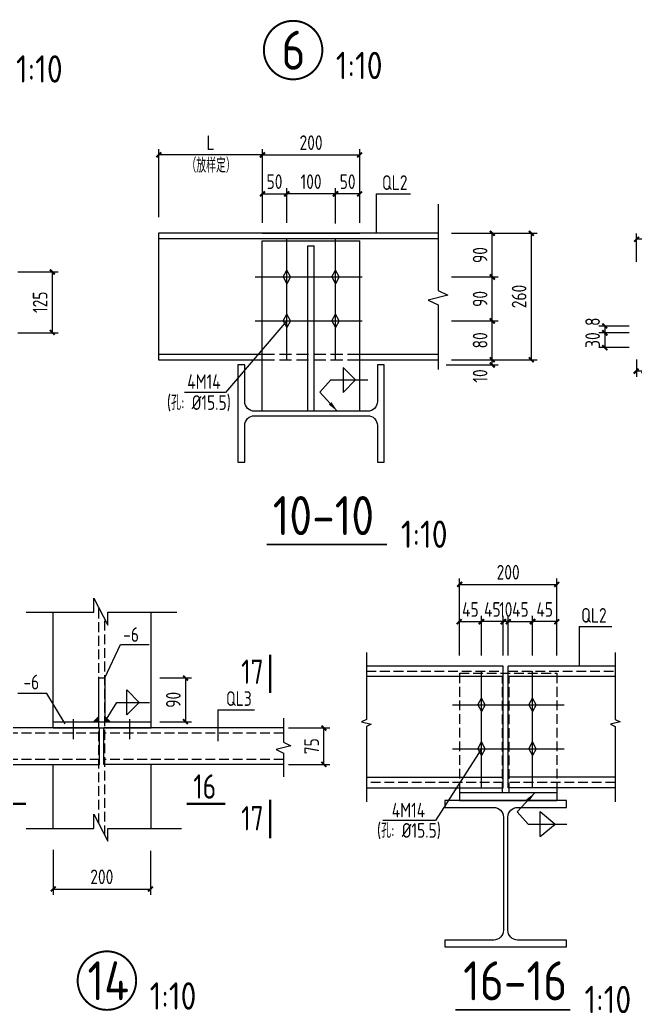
# Model space of a CAD drawing. Header units: millimetres. Extents: x 865490 to 879904, y 39442 to 44891.
# Drawn here: x 875624.6 to 875750.8, y 39645.5 to 39849.3 of the extents above; entities that cross this region are included whole.
import ezdxf

# ---------------------------------------------------------------- set-up
doc = ezdxf.new("R2010")
doc.units = ezdxf.units.MM
doc.header["$LTSCALE"] = 1000
doc.header["$MEASUREMENT"] = 0
for name, pattern in [('CENTER', [2, 1.25, -0.25, 0.25, -0.25]), ('DASH', [0.35, 0.25, -0.1]), ('DOTE', [2.42, 2, -0.2, 0.02, -0.2])]:
    doc.linetypes.add(name, pattern=pattern)
for name, color, linetype, lineweight in [('1', 4, 'Continuous', 70), ('D3', 62, 'Continuous', 9), ('LZ', 64, 'Continuous', 9), ('数字', 3, 'Continuous', 9)]:
    doc.layers.add(name, color=color, linetype=linetype, lineweight=lineweight)
for name, color, linetype in [('D1', 112, 'Continuous'), ('D2', 6, 'Continuous'), ('DIM', 7, 'Continuous'), ('DOTE', 1, 'DOTE'), ('Prof', 2, 'Continuous'), ('PUB_DIM', 3, 'Continuous'), ('THIN', 7, 'Continuous'), ('文字', 7, 'Continuous'), ('桩', 6, 'Continuous')]:
    doc.layers.add(name, color=color, linetype=linetype)
doc.styles.add('GBHZ', font='gbenor.shx', dxfattribs={"width": 0.9, "bigfont": 'gbcbig.shx'})
doc.dimstyles.new('Y10', dxfattribs={"dimscale": 0, "dimtxt": 3, "dimasz": 0.01, "dimexe": 1.2, "dimexo": 1, "dimgap": 1, "dimtad": 1, "dimdec": 0, "dimlfac": 10, "dimzin": 0, "dimdsep": 46, "dimtxsty": 'GBHZ', "dimblk1": 'DX', "dimblk2": 'DX', "dimsah": 1, "dimcen": 0.09, "dimdle": 1, "dimadec": 0, "dimazin": 0, "dimtfac": 1, "dimtdec": 0, "dimtix": 1, "dimtmove": 2, "dimatfit": 3, "dimldrblk": 'DX', "dimfxl": 0, "dimtolj": 1, "dimtzin": 0, "dimarcsym": 0})

# ---------------------------------------------------------------- blocks, each defined once
blk = doc.blocks.new('DX')
at = {"color": 0, "linetype": 'ByBlock', "const_width": 40}
blk.add_lwpolyline([(-54, -51), (46, 49)], dxfattribs=at)
blk = doc.blocks.new('*D986')
at = {"layer": 'Defpoints', "color": 0, "linetype": 'ByBlock', "transparency": 16777216}
for p in [(875623.16, 39797.6), (875623.16, 39785.1), (875631.26, 39785.1)]:
    blk.add_point(p, dxfattribs=at)
at = {"layer": 'DIM', "color": 0, "linetype": 'ByBlock', "lineweight": -2, "transparency": 16777216}
for p, q in [((875624.16, 39797.6), (875632.46, 39797.6)), ((875631.26, 39797.59), (875631.26, 39785.11)), ((875624.16, 39785.1), (875632.46, 39785.1))]:
    blk.add_line(p, q, dxfattribs=at)
at = {"layer": 'DIM', "color": 0, "linetype": 'ByBlock', "lineweight": -2, "transparency": 16777216, "xscale": 0.01, "yscale": 0.01, "zscale": 0.01}
for p, rotation in [((875631.26, 39797.6), 90), ((875631.26, 39785.1), 270)]:
    blk.add_blockref('DX', p, dxfattribs=dict(at, rotation=rotation))
at = {"layer": 'DIM', "color": 0, "linetype": 'ByBlock', "transparency": 16777216, "insert": (875628.76, 39791.35), "char_height": 3, "attachment_point": 5, "rotation": 90, "style": 'GBHZ'}
blk.add_mtext('\\A1;125', dxfattribs=at)
blk = doc.blocks.new('*D987')
at = {"layer": 'Defpoints', "color": 0, "linetype": 'ByBlock', "transparency": 16777216}
for p in [(875653.09, 39821.58), (875653.09, 39807.8), (875674.35, 39808.63)]:
    blk.add_point(p, dxfattribs=at)
at = {"layer": 'DIM', "color": 0, "linetype": 'ByBlock', "lineweight": -2, "transparency": 16777216}
for p, q in [((875653.09, 39808.8), (875653.09, 39822.78)), ((875674.34, 39821.58), (875653.1, 39821.58)), ((875674.35, 39809.63), (875674.35, 39822.78))]:
    blk.add_line(p, q, dxfattribs=at)
at = {"layer": 'DIM', "color": 0, "linetype": 'ByBlock', "lineweight": -2, "transparency": 16777216, "xscale": 0.01, "yscale": 0.01, "zscale": 0.01, "rotation": 180}
blk.add_blockref('DX', (875653.09, 39821.58), dxfattribs=at)
at = {"layer": 'DIM', "color": 0, "linetype": 'ByBlock', "lineweight": -2, "transparency": 16777216, "xscale": 0.01, "yscale": 0.01, "zscale": 0.01}
blk.add_blockref('DX', (875674.35, 39821.58), dxfattribs=at)
at = {"layer": 'DIM', "color": 0, "linetype": 'ByBlock', "transparency": 16777216, "insert": (875663.72, 39824.08), "char_height": 3, "attachment_point": 5, "style": 'GBHZ'}
blk.add_mtext('\\A1;L', dxfattribs=at)
blk = doc.blocks.new('*D988')
at = {"layer": 'Defpoints', "color": 0, "linetype": 'ByBlock', "transparency": 16777216}
for p in [(875711.09, 39778.53), (875712.17, 39779.53), (875721.52, 39779.53)]:
    blk.add_point(p, dxfattribs=at)
at = {"layer": 'DIM', "color": 0, "linetype": 'ByBlock', "lineweight": -2, "transparency": 16777216}
for p, q in [((875712.09, 39778.53), (875722.72, 39778.53)), ((875713.17, 39779.53), (875722.72, 39779.53)), ((875721.52, 39779.54), (875721.52, 39779.55)), ((875721.52, 39778.53), (875721.52, 39779.53)), ((875721.52, 39778.52), (875721.52, 39778.51))]:
    blk.add_line(p, q, dxfattribs=at)
at = {"layer": 'DIM', "color": 0, "linetype": 'ByBlock', "lineweight": -2, "transparency": 16777216, "xscale": 0.01, "yscale": 0.01, "zscale": 0.01}
for p, rotation in [((875721.52, 39779.53), 270), ((875721.52, 39778.53), 90)]:
    blk.add_blockref('DX', p, dxfattribs=dict(at, rotation=rotation))
at = {"layer": 'DIM', "color": 0, "linetype": 'ByBlock', "transparency": 16777216, "insert": (875719.02, 39776.23), "char_height": 3, "attachment_point": 5, "rotation": 90, "style": 'GBHZ'}
blk.add_mtext('\\A1;10', dxfattribs=at)
blk = doc.blocks.new('*D989')
at = {"layer": 'Defpoints', "color": 0, "linetype": 'ByBlock', "transparency": 16777216}
for p in [(875712.17, 39787.53), (875721.52, 39787.53), (875712.17, 39779.53)]:
    blk.add_point(p, dxfattribs=at)
at = {"layer": 'DIM', "color": 0, "linetype": 'ByBlock', "lineweight": -2, "transparency": 16777216}
for p, q in [((875713.17, 39787.53), (875722.72, 39787.53)), ((875721.52, 39779.54), (875721.52, 39787.52)), ((875713.17, 39779.53), (875722.72, 39779.53))]:
    blk.add_line(p, q, dxfattribs=at)
at = {"layer": 'DIM', "color": 0, "linetype": 'ByBlock', "lineweight": -2, "transparency": 16777216, "xscale": 0.01, "yscale": 0.01, "zscale": 0.01}
for p, rotation in [((875721.52, 39787.53), 90), ((875721.52, 39779.53), 270)]:
    blk.add_blockref('DX', p, dxfattribs=dict(at, rotation=rotation))
at = {"layer": 'DIM', "color": 0, "linetype": 'ByBlock', "transparency": 16777216, "insert": (875719.02, 39783.53), "char_height": 3, "attachment_point": 5, "rotation": 90, "style": 'GBHZ'}
blk.add_mtext('\\A1;80', dxfattribs=at)
blk = doc.blocks.new('*D990')
at = {"layer": 'Defpoints', "color": 0, "linetype": 'ByBlock', "transparency": 16777216}
for p in [(875712.17, 39796.53), (875721.52, 39796.53), (875712.17, 39787.53)]:
    blk.add_point(p, dxfattribs=at)
at = {"layer": 'DIM', "color": 0, "linetype": 'ByBlock', "lineweight": -2, "transparency": 16777216}
for p, q in [((875713.17, 39796.53), (875722.72, 39796.53)), ((875721.52, 39787.54), (875721.52, 39796.52)), ((875713.17, 39787.53), (875722.72, 39787.53))]:
    blk.add_line(p, q, dxfattribs=at)
at = {"layer": 'DIM', "color": 0, "linetype": 'ByBlock', "lineweight": -2, "transparency": 16777216, "xscale": 0.01, "yscale": 0.01, "zscale": 0.01}
for p, rotation in [((875721.52, 39796.53), 90), ((875721.52, 39787.53), 270)]:
    blk.add_blockref('DX', p, dxfattribs=dict(at, rotation=rotation))
at = {"layer": 'DIM', "color": 0, "linetype": 'ByBlock', "transparency": 16777216, "insert": (875719.02, 39792.03), "char_height": 3, "attachment_point": 5, "rotation": 90, "style": 'GBHZ'}
blk.add_mtext('\\A1;90', dxfattribs=at)
blk = doc.blocks.new('*D991')
at = {"layer": 'Defpoints', "color": 0, "linetype": 'ByBlock', "transparency": 16777216}
for p in [(875712.17, 39805.53), (875721.52, 39805.53), (875712.17, 39796.53)]:
    blk.add_point(p, dxfattribs=at)
at = {"layer": 'DIM', "color": 0, "linetype": 'ByBlock', "lineweight": -2, "transparency": 16777216}
for p, q in [((875713.17, 39805.53), (875722.72, 39805.53)), ((875721.52, 39796.54), (875721.52, 39805.52)), ((875713.17, 39796.53), (875722.72, 39796.53))]:
    blk.add_line(p, q, dxfattribs=at)
at = {"layer": 'DIM', "color": 0, "linetype": 'ByBlock', "lineweight": -2, "transparency": 16777216, "xscale": 0.01, "yscale": 0.01, "zscale": 0.01}
for p, rotation in [((875721.52, 39805.53), 90), ((875721.52, 39796.53), 270)]:
    blk.add_blockref('DX', p, dxfattribs=dict(at, rotation=rotation))
at = {"layer": 'DIM', "color": 0, "linetype": 'ByBlock', "transparency": 16777216, "insert": (875719.02, 39801.03), "char_height": 3, "attachment_point": 5, "rotation": 90, "style": 'GBHZ'}
blk.add_mtext('\\A1;90', dxfattribs=at)
blk = doc.blocks.new('*D992')
at = {"layer": 'Defpoints', "color": 0, "linetype": 'ByBlock', "transparency": 16777216}
for p in [(875712.17, 39805.53), (875712.17, 39779.53), (875729.52, 39779.53)]:
    blk.add_point(p, dxfattribs=at)
at = {"layer": 'DIM', "color": 0, "linetype": 'ByBlock', "lineweight": -2, "transparency": 16777216}
for p, q in [((875713.17, 39805.53), (875730.72, 39805.53)), ((875729.52, 39805.52), (875729.52, 39779.54)), ((875713.17, 39779.53), (875730.72, 39779.53))]:
    blk.add_line(p, q, dxfattribs=at)
at = {"layer": 'DIM', "color": 0, "linetype": 'ByBlock', "lineweight": -2, "transparency": 16777216, "xscale": 0.01, "yscale": 0.01, "zscale": 0.01}
for p, rotation in [((875729.52, 39805.53), 90), ((875729.52, 39779.53), 270)]:
    blk.add_blockref('DX', p, dxfattribs=dict(at, rotation=rotation))
at = {"layer": 'DIM', "color": 0, "linetype": 'ByBlock', "transparency": 16777216, "insert": (875727.02, 39792.53), "char_height": 3, "attachment_point": 5, "rotation": 90, "style": 'GBHZ'}
blk.add_mtext('\\A1;260', dxfattribs=at)
blk = doc.blocks.new('*D993')
at = {"layer": 'Defpoints', "color": 0, "linetype": 'ByBlock', "transparency": 16777216}
for p in [(875679.35, 39813.58), (875674.35, 39806.63), (875679.35, 39806.63)]:
    blk.add_point(p, dxfattribs=at)
at = {"layer": 'DIM', "color": 0, "linetype": 'ByBlock', "lineweight": -2, "transparency": 16777216}
for p, q in [((875674.35, 39807.63), (875674.35, 39814.78)), ((875674.36, 39813.58), (875679.34, 39813.58)), ((875679.35, 39807.63), (875679.35, 39814.78))]:
    blk.add_line(p, q, dxfattribs=at)
at = {"layer": 'DIM', "color": 0, "linetype": 'ByBlock', "lineweight": -2, "transparency": 16777216, "xscale": 0.01, "yscale": 0.01, "zscale": 0.01, "rotation": 180}
blk.add_blockref('DX', (875674.35, 39813.58), dxfattribs=at)
at = {"layer": 'DIM', "color": 0, "linetype": 'ByBlock', "lineweight": -2, "transparency": 16777216, "xscale": 0.01, "yscale": 0.01, "zscale": 0.01}
blk.add_blockref('DX', (875679.35, 39813.58), dxfattribs=at)
at = {"layer": 'DIM', "color": 0, "linetype": 'ByBlock', "transparency": 16777216, "insert": (875676.85, 39816.08), "char_height": 3, "attachment_point": 5, "style": 'GBHZ'}
blk.add_mtext('\\A1;50', dxfattribs=at)
blk = doc.blocks.new('*D994')
at = {"layer": 'Defpoints', "color": 0, "linetype": 'ByBlock', "transparency": 16777216}
for p in [(875679.35, 39813.58), (875679.35, 39806.63), (875689.35, 39806.49)]:
    blk.add_point(p, dxfattribs=at)
at = {"layer": 'DIM', "color": 0, "linetype": 'ByBlock', "lineweight": -2, "transparency": 16777216}
for p, q in [((875679.35, 39807.63), (875679.35, 39814.78)), ((875689.34, 39813.58), (875679.36, 39813.58)), ((875689.35, 39807.49), (875689.35, 39814.78))]:
    blk.add_line(p, q, dxfattribs=at)
at = {"layer": 'DIM', "color": 0, "linetype": 'ByBlock', "lineweight": -2, "transparency": 16777216, "xscale": 0.01, "yscale": 0.01, "zscale": 0.01, "rotation": 180}
blk.add_blockref('DX', (875679.35, 39813.58), dxfattribs=at)
at = {"layer": 'DIM', "color": 0, "linetype": 'ByBlock', "lineweight": -2, "transparency": 16777216, "xscale": 0.01, "yscale": 0.01, "zscale": 0.01}
blk.add_blockref('DX', (875689.35, 39813.58), dxfattribs=at)
at = {"layer": 'DIM', "color": 0, "linetype": 'ByBlock', "transparency": 16777216, "insert": (875684.35, 39816.08), "char_height": 3, "attachment_point": 5, "style": 'GBHZ'}
blk.add_mtext('\\A1;100', dxfattribs=at)
blk = doc.blocks.new('*D995')
at = {"layer": 'Defpoints', "color": 0, "linetype": 'ByBlock', "transparency": 16777216}
for p in [(875689.35, 39813.58), (875689.35, 39806.63), (875694.35, 39806.63)]:
    blk.add_point(p, dxfattribs=at)
at = {"layer": 'DIM', "color": 0, "linetype": 'ByBlock', "lineweight": -2, "transparency": 16777216}
for p, q in [((875689.35, 39807.63), (875689.35, 39814.78)), ((875694.34, 39813.58), (875689.36, 39813.58)), ((875694.35, 39807.63), (875694.35, 39814.78))]:
    blk.add_line(p, q, dxfattribs=at)
at = {"layer": 'DIM', "color": 0, "linetype": 'ByBlock', "lineweight": -2, "transparency": 16777216, "xscale": 0.01, "yscale": 0.01, "zscale": 0.01, "rotation": 180}
blk.add_blockref('DX', (875689.35, 39813.58), dxfattribs=at)
at = {"layer": 'DIM', "color": 0, "linetype": 'ByBlock', "lineweight": -2, "transparency": 16777216, "xscale": 0.01, "yscale": 0.01, "zscale": 0.01}
blk.add_blockref('DX', (875694.35, 39813.58), dxfattribs=at)
at = {"layer": 'DIM', "color": 0, "linetype": 'ByBlock', "transparency": 16777216, "insert": (875691.85, 39816.08), "char_height": 3, "attachment_point": 5, "style": 'GBHZ'}
blk.add_mtext('\\A1;50', dxfattribs=at)
blk = doc.blocks.new('*D996')
at = {"layer": 'Defpoints', "color": 0, "linetype": 'ByBlock', "transparency": 16777216}
for p in [(875694.35, 39821.58), (875674.35, 39808.63), (875694.35, 39808.63)]:
    blk.add_point(p, dxfattribs=at)
at = {"layer": 'DIM', "color": 0, "linetype": 'ByBlock', "lineweight": -2, "transparency": 16777216}
for p, q in [((875674.35, 39809.63), (875674.35, 39822.78)), ((875674.36, 39821.58), (875694.34, 39821.58)), ((875694.35, 39809.63), (875694.35, 39822.78))]:
    blk.add_line(p, q, dxfattribs=at)
at = {"layer": 'DIM', "color": 0, "linetype": 'ByBlock', "lineweight": -2, "transparency": 16777216, "xscale": 0.01, "yscale": 0.01, "zscale": 0.01, "rotation": 180}
blk.add_blockref('DX', (875674.35, 39821.58), dxfattribs=at)
at = {"layer": 'DIM', "color": 0, "linetype": 'ByBlock', "lineweight": -2, "transparency": 16777216, "xscale": 0.01, "yscale": 0.01, "zscale": 0.01}
blk.add_blockref('DX', (875694.35, 39821.58), dxfattribs=at)
at = {"layer": 'DIM', "color": 0, "linetype": 'ByBlock', "transparency": 16777216, "insert": (875684.35, 39824.08), "char_height": 3, "attachment_point": 5, "style": 'GBHZ'}
blk.add_mtext('\\A1;200', dxfattribs=at)
blk = doc.blocks.new('*D932')
at = {"layer": 'Defpoints', "color": 0, "linetype": 'ByBlock', "transparency": 16777216}
for p in [(875751.09, 39804.26), (875751.09, 39798.66), (875759.09, 39798.66)]:
    blk.add_point(p, dxfattribs=at)
at = {"layer": 'DIM', "color": 0, "linetype": 'ByBlock', "lineweight": -2, "transparency": 16777216}
for p, q in [((875751.09, 39799.66), (875751.09, 39805.46)), ((875759.09, 39799.66), (875759.09, 39805.46)), ((875759.08, 39804.26), (875751.1, 39804.26))]:
    blk.add_line(p, q, dxfattribs=at)
at = {"layer": 'DIM', "color": 0, "linetype": 'ByBlock', "lineweight": -2, "transparency": 16777216, "xscale": 0.01, "yscale": 0.01, "zscale": 0.01, "rotation": 180}
blk.add_blockref('DX', (875751.09, 39804.26), dxfattribs=at)
at = {"layer": 'DIM', "color": 0, "linetype": 'ByBlock', "lineweight": -2, "transparency": 16777216, "xscale": 0.01, "yscale": 0.01, "zscale": 0.01}
blk.add_blockref('DX', (875759.09, 39804.26), dxfattribs=at)
at = {"layer": 'DIM', "color": 0, "linetype": 'ByBlock', "transparency": 16777216, "insert": (875755.09, 39806.76), "char_height": 3, "attachment_point": 5, "style": 'GBHZ'}
blk.add_mtext('\\A1;80', dxfattribs=at)
blk = doc.blocks.new('*D936')
at = {"layer": 'Defpoints', "color": 0, "linetype": 'ByBlock', "transparency": 16777216}
for p in [(875744.61, 39785.09), (875750.57, 39786.44, 5), (875750.57, 39785.09, 5)]:
    blk.add_point(p, dxfattribs=at)
at = {"layer": 'DIM', "color": 0, "linetype": 'ByBlock', "lineweight": -2, "transparency": 16777216}
for p, q in [((875749.57, 39786.44), (875743.41, 39786.44)), ((875749.57, 39785.09), (875743.41, 39785.09)), ((875744.61, 39786.45), (875744.61, 39786.46)), ((875744.61, 39786.44), (875744.61, 39785.09)), ((875744.61, 39785.08), (875744.61, 39785.07))]:
    blk.add_line(p, q, dxfattribs=at)
at = {"layer": 'DIM', "color": 0, "linetype": 'ByBlock', "lineweight": -2, "transparency": 16777216, "xscale": 0.01, "yscale": 0.01, "zscale": 0.01}
for p, rotation in [((875744.61, 39786.44), 270), ((875744.61, 39785.09), 90)]:
    blk.add_blockref('DX', p, dxfattribs=dict(at, rotation=rotation))
at = {"layer": 'DIM', "color": 0, "linetype": 'ByBlock', "transparency": 16777216, "insert": (875742.11, 39787.35), "char_height": 3, "width": 0.8692, "attachment_point": 5, "rotation": 90, "style": 'GBHZ'}
blk.add_mtext('\\A1;8', dxfattribs=at)
blk = doc.blocks.new('*D937')
at = {"layer": 'Defpoints', "color": 0, "linetype": 'ByBlock', "transparency": 16777216}
for p in [(875750.57, 39785.09, 5), (875744.61, 39782.09), (875750.57, 39782.09, 5)]:
    blk.add_point(p, dxfattribs=at)
at = {"layer": 'DIM', "color": 0, "linetype": 'ByBlock', "lineweight": -2, "transparency": 16777216}
for p, q in [((875749.57, 39785.09), (875743.41, 39785.09)), ((875744.61, 39785.1), (875744.61, 39785.11)), ((875744.61, 39785.09), (875744.61, 39782.09)), ((875749.57, 39782.09), (875743.41, 39782.09)), ((875744.61, 39782.08), (875744.61, 39782.07))]:
    blk.add_line(p, q, dxfattribs=at)
at = {"layer": 'DIM', "color": 0, "linetype": 'ByBlock', "lineweight": -2, "transparency": 16777216, "xscale": 0.01, "yscale": 0.01, "zscale": 0.01}
for p, rotation in [((875744.61, 39785.09), 270), ((875744.61, 39782.09), 90)]:
    blk.add_blockref('DX', p, dxfattribs=dict(at, rotation=rotation))
at = {"layer": 'DIM', "color": 0, "linetype": 'ByBlock', "transparency": 16777216, "insert": (875742.11, 39783.59), "char_height": 3, "attachment_point": 5, "rotation": 90, "style": 'GBHZ'}
blk.add_mtext('\\A1;30', dxfattribs=at)
blk = doc.blocks.new('*D938')
at = {"layer": 'Defpoints', "color": 0, "linetype": 'ByBlock', "transparency": 16777216}
for p in [(875751.09, 39780.61, 5), (875752.59, 39780.61, 5), (875751.09, 39777.23)]:
    blk.add_point(p, dxfattribs=at)
at = {"layer": 'DIM', "color": 0, "linetype": 'ByBlock', "lineweight": -2, "transparency": 16777216}
for p, q in [((875751.09, 39779.61), (875751.09, 39776.03)), ((875752.59, 39779.61), (875752.59, 39776.03)), ((875751.08, 39777.23), (875751.07, 39777.23)), ((875752.59, 39777.23), (875751.09, 39777.23)), ((875752.6, 39777.23), (875752.61, 39777.23))]:
    blk.add_line(p, q, dxfattribs=at)
at = {"layer": 'DIM', "color": 0, "linetype": 'ByBlock', "lineweight": -2, "transparency": 16777216, "xscale": 0.01, "yscale": 0.01, "zscale": 0.01}
blk.add_blockref('DX', (875751.09, 39777.23), dxfattribs=at)
at = {"layer": 'DIM', "color": 0, "linetype": 'ByBlock', "lineweight": -2, "transparency": 16777216, "xscale": 0.01, "yscale": 0.01, "zscale": 0.01, "rotation": 180}
blk.add_blockref('DX', (875752.59, 39777.23), dxfattribs=at)
at = {"layer": 'DIM', "color": 0, "linetype": 'ByBlock', "transparency": 16777216, "insert": (875754.36, 39779.23), "char_height": 3, "attachment_point": 5, "style": 'GBHZ'}
blk.add_mtext('\\A1;15', dxfattribs=at)
blk = doc.blocks.new('*D1303')
at = {"layer": 'Defpoints', "color": 0, "linetype": 'ByBlock', "transparency": 16777216}
for p in [(875678.7, 39704.03), (875686.97, 39704.03), (875678.7, 39696.53)]:
    blk.add_point(p, dxfattribs=at)
at = {"layer": 'dim', "color": 0, "linetype": 'ByBlock', "lineweight": -2, "transparency": 16777216}
for p, q in [((875679.7, 39704.03), (875688.17, 39704.03)), ((875686.97, 39696.54), (875686.97, 39704.02)), ((875679.7, 39696.53), (875688.17, 39696.53))]:
    blk.add_line(p, q, dxfattribs=at)
at = {"layer": 'dim', "color": 0, "linetype": 'ByBlock', "lineweight": -2, "transparency": 16777216, "xscale": 0.01, "yscale": 0.01, "zscale": 0.01}
for p, rotation in [((875686.97, 39704.03), 90), ((875686.97, 39696.53), 270)]:
    blk.add_blockref('DX', p, dxfattribs=dict(at, rotation=rotation))
at = {"layer": 'dim', "color": 0, "linetype": 'ByBlock', "transparency": 16777216, "insert": (875684.47, 39700.28), "char_height": 3, "attachment_point": 5, "rotation": 90, "style": 'GBHZ'}
blk.add_mtext('\\A1;75', dxfattribs=at)
blk = doc.blocks.new('*D1304')
at = {"layer": 'Defpoints', "color": 0, "linetype": 'ByBlock', "transparency": 16777216}
for p in [(875652.34, 39714.32), (875652.34, 39705.31), (875658.59, 39705.31)]:
    blk.add_point(p, dxfattribs=at)
at = {"layer": 'dim', "color": 0, "linetype": 'ByBlock', "lineweight": -2, "transparency": 16777216}
for p, q in [((875653.34, 39714.32), (875659.79, 39714.32)), ((875658.59, 39714.31), (875658.59, 39705.32)), ((875653.34, 39705.31), (875659.79, 39705.31))]:
    blk.add_line(p, q, dxfattribs=at)
at = {"layer": 'dim', "color": 0, "linetype": 'ByBlock', "lineweight": -2, "transparency": 16777216, "xscale": 0.01, "yscale": 0.01, "zscale": 0.01}
for p, rotation in [((875658.59, 39714.32), 90), ((875658.59, 39705.31), 270)]:
    blk.add_blockref('DX', p, dxfattribs=dict(at, rotation=rotation))
at = {"layer": 'dim', "color": 0, "linetype": 'ByBlock', "transparency": 16777216, "insert": (875656.09, 39709.81), "char_height": 3, "attachment_point": 5, "rotation": 90, "style": 'GBHZ'}
blk.add_mtext('\\A1;90', dxfattribs=at)
blk = doc.blocks.new('*D1305')
at = {"layer": 'Defpoints', "color": 0, "linetype": 'ByBlock', "transparency": 16777216}
for p in [(875631.42, 39680.05), (875651.42, 39679.83), (875651.42, 39671)]:
    blk.add_point(p, dxfattribs=at)
at = {"layer": 'dim', "color": 0, "linetype": 'ByBlock', "lineweight": -2, "transparency": 16777216}
for p, q in [((875631.42, 39679.05), (875631.42, 39669.8)), ((875651.42, 39678.83), (875651.42, 39669.8)), ((875631.43, 39671), (875651.41, 39671))]:
    blk.add_line(p, q, dxfattribs=at)
at = {"layer": 'dim', "color": 0, "linetype": 'ByBlock', "lineweight": -2, "transparency": 16777216, "xscale": 0.01, "yscale": 0.01, "zscale": 0.01, "rotation": 180}
blk.add_blockref('DX', (875631.42, 39671), dxfattribs=at)
at = {"layer": 'dim', "color": 0, "linetype": 'ByBlock', "lineweight": -2, "transparency": 16777216, "xscale": 0.01, "yscale": 0.01, "zscale": 0.01}
blk.add_blockref('DX', (875651.42, 39671), dxfattribs=at)
at = {"layer": 'dim', "color": 0, "linetype": 'ByBlock', "transparency": 16777216, "insert": (875641.42, 39673.5), "char_height": 3, "attachment_point": 5, "style": 'GBHZ'}
blk.add_mtext('\\A1;200', dxfattribs=at)
blk = doc.blocks.new('*D1310')
at = {"layer": 'Defpoints', "color": 0, "linetype": 'ByBlock', "transparency": 16777216}
for p in [(875734.78, 39733.47), (875714.78, 39719.88), (875734.78, 39719.88)]:
    blk.add_point(p, dxfattribs=at)
at = {"layer": 'dim', "color": 0, "linetype": 'ByBlock', "lineweight": -2, "transparency": 16777216}
for p, q in [((875714.78, 39720.88), (875714.78, 39734.67)), ((875734.78, 39720.88), (875734.78, 39734.67)), ((875714.79, 39733.47), (875734.77, 39733.47))]:
    blk.add_line(p, q, dxfattribs=at)
at = {"layer": 'dim', "color": 0, "linetype": 'ByBlock', "lineweight": -2, "transparency": 16777216, "xscale": 0.01, "yscale": 0.01, "zscale": 0.01, "rotation": 180}
blk.add_blockref('DX', (875714.78, 39733.47), dxfattribs=at)
at = {"layer": 'dim', "color": 0, "linetype": 'ByBlock', "lineweight": -2, "transparency": 16777216, "xscale": 0.01, "yscale": 0.01, "zscale": 0.01}
blk.add_blockref('DX', (875734.78, 39733.47), dxfattribs=at)
at = {"layer": 'dim', "color": 0, "linetype": 'ByBlock', "transparency": 16777216, "insert": (875724.78, 39735.97), "char_height": 3, "attachment_point": 5, "style": 'GBHZ'}
blk.add_mtext('\\A1;200', dxfattribs=at)
blk = doc.blocks.new('*D1311')
at = {"layer": 'Defpoints', "color": 0, "linetype": 'ByBlock', "transparency": 16777216}
for p in [(875729.78, 39725.84), (875729.78, 39717.88), (875734.78, 39717.88)]:
    blk.add_point(p, dxfattribs=at)
at = {"layer": 'dim', "color": 0, "linetype": 'ByBlock', "lineweight": -2, "transparency": 16777216}
for p, q in [((875729.78, 39718.88), (875729.78, 39727.04)), ((875734.77, 39725.84), (875729.79, 39725.84)), ((875734.78, 39718.88), (875734.78, 39727.04))]:
    blk.add_line(p, q, dxfattribs=at)
at = {"layer": 'dim', "color": 0, "linetype": 'ByBlock', "lineweight": -2, "transparency": 16777216, "xscale": 0.01, "yscale": 0.01, "zscale": 0.01, "rotation": 180}
blk.add_blockref('DX', (875729.78, 39725.84), dxfattribs=at)
at = {"layer": 'dim', "color": 0, "linetype": 'ByBlock', "lineweight": -2, "transparency": 16777216, "xscale": 0.01, "yscale": 0.01, "zscale": 0.01}
blk.add_blockref('DX', (875734.78, 39725.84), dxfattribs=at)
at = {"layer": 'dim', "color": 0, "linetype": 'ByBlock', "transparency": 16777216, "insert": (875732.28, 39728.34), "char_height": 3, "attachment_point": 5, "style": 'GBHZ'}
blk.add_mtext('\\A1;45', dxfattribs=at)
blk = doc.blocks.new('*D1312')
at = {"layer": 'Defpoints', "color": 0, "linetype": 'ByBlock', "transparency": 16777216}
for p in [(875719.28, 39725.84), (875714.78, 39717.88), (875719.28, 39717.88)]:
    blk.add_point(p, dxfattribs=at)
at = {"layer": 'dim', "color": 0, "linetype": 'ByBlock', "lineweight": -2, "transparency": 16777216}
for p, q in [((875714.77, 39725.84), (875714.76, 39725.84)), ((875714.78, 39718.88), (875714.78, 39727.04)), ((875714.78, 39725.84), (875719.28, 39725.84)), ((875719.28, 39718.88), (875719.28, 39727.04)), ((875719.29, 39725.84), (875719.3, 39725.84))]:
    blk.add_line(p, q, dxfattribs=at)
at = {"layer": 'dim', "color": 0, "linetype": 'ByBlock', "lineweight": -2, "transparency": 16777216, "xscale": 0.01, "yscale": 0.01, "zscale": 0.01}
blk.add_blockref('DX', (875714.78, 39725.84), dxfattribs=at)
at = {"layer": 'dim', "color": 0, "linetype": 'ByBlock', "lineweight": -2, "transparency": 16777216, "xscale": 0.01, "yscale": 0.01, "zscale": 0.01, "rotation": 180}
blk.add_blockref('DX', (875719.28, 39725.84), dxfattribs=at)
at = {"layer": 'dim', "color": 0, "linetype": 'ByBlock', "transparency": 16777216, "insert": (875717.03, 39728.34), "char_height": 3, "attachment_point": 5, "style": 'GBHZ'}
blk.add_mtext('\\A1;45', dxfattribs=at)
blk = doc.blocks.new('*D1307')
at = {"layer": 'Defpoints', "color": 0, "linetype": 'ByBlock', "transparency": 16777216}
for p in [(875723.78, 39725.84), (875723.78, 39717.88), (875724.78, 39717.88)]:
    blk.add_point(p, dxfattribs=at)
at = {"layer": 'dim', "color": 0, "linetype": 'ByBlock', "lineweight": -2, "transparency": 16777216}
for p, q in [((875723.77, 39725.84), (875723.76, 39725.84)), ((875723.78, 39718.88), (875723.78, 39727.04)), ((875724.78, 39725.84), (875723.78, 39725.84)), ((875724.78, 39718.88), (875724.78, 39727.04)), ((875724.79, 39725.84), (875724.8, 39725.84))]:
    blk.add_line(p, q, dxfattribs=at)
at = {"layer": 'dim', "color": 0, "linetype": 'ByBlock', "lineweight": -2, "transparency": 16777216, "xscale": 0.01, "yscale": 0.01, "zscale": 0.01}
blk.add_blockref('DX', (875723.78, 39725.84), dxfattribs=at)
at = {"layer": 'dim', "color": 0, "linetype": 'ByBlock', "lineweight": -2, "transparency": 16777216, "xscale": 0.01, "yscale": 0.01, "zscale": 0.01, "rotation": 180}
blk.add_blockref('DX', (875724.78, 39725.84), dxfattribs=at)
at = {"layer": 'dim', "color": 0, "linetype": 'ByBlock', "transparency": 16777216, "insert": (875724.28, 39728.34), "char_height": 3, "attachment_point": 5, "style": 'GBHZ'}
blk.add_mtext('\\A1;10', dxfattribs=at)
blk = doc.blocks.new('*D1308')
at = {"layer": 'Defpoints', "color": 0, "linetype": 'ByBlock', "transparency": 16777216}
for p in [(875719.28, 39725.84), (875719.28, 39717.88), (875723.78, 39717.88)]:
    blk.add_point(p, dxfattribs=at)
at = {"layer": 'dim', "color": 0, "linetype": 'ByBlock', "lineweight": -2, "transparency": 16777216}
for p, q in [((875719.27, 39725.84), (875719.26, 39725.84)), ((875719.28, 39718.88), (875719.28, 39727.04)), ((875723.78, 39725.84), (875719.28, 39725.84)), ((875723.78, 39718.88), (875723.78, 39727.04)), ((875723.79, 39725.84), (875723.8, 39725.84))]:
    blk.add_line(p, q, dxfattribs=at)
at = {"layer": 'dim', "color": 0, "linetype": 'ByBlock', "lineweight": -2, "transparency": 16777216, "xscale": 0.01, "yscale": 0.01, "zscale": 0.01}
blk.add_blockref('DX', (875719.28, 39725.84), dxfattribs=at)
at = {"layer": 'dim', "color": 0, "linetype": 'ByBlock', "lineweight": -2, "transparency": 16777216, "xscale": 0.01, "yscale": 0.01, "zscale": 0.01, "rotation": 180}
blk.add_blockref('DX', (875723.78, 39725.84), dxfattribs=at)
at = {"layer": 'dim', "color": 0, "linetype": 'ByBlock', "transparency": 16777216, "insert": (875721.53, 39728.34), "char_height": 3, "attachment_point": 5, "style": 'GBHZ'}
blk.add_mtext('\\A1;45', dxfattribs=at)
blk = doc.blocks.new('*D1309')
at = {"layer": 'Defpoints', "color": 0, "linetype": 'ByBlock', "transparency": 16777216}
for p in [(875729.78, 39725.84), (875724.78, 39717.88), (875729.78, 39717.88)]:
    blk.add_point(p, dxfattribs=at)
at = {"layer": 'dim', "color": 0, "linetype": 'ByBlock', "lineweight": -2, "transparency": 16777216}
for p, q in [((875724.78, 39718.88), (875724.78, 39727.04)), ((875724.79, 39725.84), (875729.77, 39725.84)), ((875729.78, 39718.88), (875729.78, 39727.04))]:
    blk.add_line(p, q, dxfattribs=at)
at = {"layer": 'dim', "color": 0, "linetype": 'ByBlock', "lineweight": -2, "transparency": 16777216, "xscale": 0.01, "yscale": 0.01, "zscale": 0.01, "rotation": 180}
blk.add_blockref('DX', (875724.78, 39725.84), dxfattribs=at)
at = {"layer": 'dim', "color": 0, "linetype": 'ByBlock', "lineweight": -2, "transparency": 16777216, "xscale": 0.01, "yscale": 0.01, "zscale": 0.01}
blk.add_blockref('DX', (875729.78, 39725.84), dxfattribs=at)
at = {"layer": 'dim', "color": 0, "linetype": 'ByBlock', "transparency": 16777216, "insert": (875727.28, 39728.34), "char_height": 3, "attachment_point": 5, "style": 'GBHZ'}
blk.add_mtext('\\A1;45', dxfattribs=at)

msp = doc.modelspace()

# ---------------------------------------------------------------- linework, layer by layer
at = {"linetype": 'ByBlock', "ltscale": 0.5, "const_width": 0.4}
for points in [[(875674.659, 39843.066, 1), (875686.659, 39843.066, 1)], [(875636.466, 39652.216, 1), (875648.466, 39652.216, 1)]]:
    msp.add_lwpolyline(points, format="xyb", close=True, dxfattribs=at)
at = {"layer": '1', "color": 2, "const_width": 0.48}
for points in [[(875675.958, 39711.177), (875675.958, 39719.099)], [(875675.958, 39681.403), (875675.958, 39689.325)], [(875617.963, 39688.451), (875625.885, 39688.451)], [(875658.829, 39688.451), (875666.751, 39688.451)]]:
    msp.add_lwpolyline(points, dxfattribs=at)
at = {"layer": 'D1', "color": 251}
for p, q in [((875679.344, 39787.531), (875666.777, 39772.815)), ((875690.91, 39777.973), (875693.479, 39775.403)), ((875688.413, 39775.403), (875696.019, 39775.403)), ((875690.91, 39772.834), (875693.479, 39775.403)), ((875666.777, 39772.815), (875658.405, 39772.815)), ((875639.812, 39730.685), (875642.687, 39725.136)), ((875639.812, 39727.753), (875639.812, 39730.685)), ((875625.885, 39727.753), (875639.812, 39727.753)), ((875642.687, 39727.753), (875656.795, 39727.753)), ((875642.687, 39725.136), (875642.687, 39727.753)), ((875646.539, 39711.843), (875649.109, 39709.274)), ((875646.539, 39706.705), (875646.539, 39711.843)), ((875644.51, 39709.274), (875651.19, 39709.274)), ((875646.539, 39706.705), (875649.109, 39709.274)), ((875719.281, 39699.782), (875709.869, 39685.066)), ((875731.375, 39686.902), (875734.444, 39684.333)), ((875639.812, 39683.437), (875639.812, 39686.369)), ((875639.812, 39686.369), (875642.687, 39680.82)), ((875709.869, 39685.066), (875699.046, 39685.066)), ((875625.885, 39683.437), (875639.812, 39683.437)), ((875642.687, 39683.437), (875657.795, 39683.437)), ((875642.687, 39680.82), (875642.687, 39683.437)), ((875728.915, 39684.333), (875736.826, 39684.333)), ((875731.375, 39681.764), (875734.444, 39684.333))]:
    msp.add_line(p, q, dxfattribs=at)
at = {"layer": 'D2', "linetype": 'Continuous'}
for p, q in [((875653.081, 39805.488), (875653.081, 39779.534)), ((875635.635, 39701.708), (875635.635, 39705.848)), ((875647.196, 39701.708), (875647.196, 39705.848))]:
    msp.add_line(p, q, dxfattribs=at)
at = {"layer": 'D2'}
for p, q in [((875710.399, 39805.488), (875653.081, 39805.488)), ((875674.346, 39805.488), (875694.346, 39805.488)), ((875653.081, 39804.417), (875710.399, 39804.417)), ((875674.346, 39768.984), (875674.346, 39803.935)), ((875674.346, 39803.935), (875694.346, 39803.935)), ((875683.704, 39768.984), (875683.704, 39802.935)), ((875683.704, 39802.935), (875684.988, 39802.935)), ((875684.988, 39768.984), (875684.988, 39802.935)), ((875694.346, 39768.984), (875694.346, 39803.935)), ((875674.346, 39780.605), (875653.081, 39780.605)), ((875710.399, 39780.605), (875694.346, 39780.605)), ((875653.081, 39779.534), (875674.346, 39779.534)), ((875694.346, 39779.534), (875710.399, 39779.534)), ((875631.415, 39704.028), (875631.415, 39727.753)), ((875651.523, 39704.028), (875651.523, 39727.753)), ((875723.784, 39716.739), (875695.685, 39716.739)), ((875723.784, 39691.785), (875723.784, 39716.739)), ((875746.749, 39716.739), (875724.784, 39716.739)), ((875724.784, 39691.785), (875724.784, 39716.739)), ((875640.773, 39714.315), (875642.058, 39714.315)), ((875640.773, 39705.313), (875640.773, 39714.315)), ((875642.058, 39714.315), (875642.058, 39705.313)), ((875723.784, 39714.597), (875695.685, 39714.597)), ((875746.749, 39714.597), (875724.784, 39714.597)), ((875631.415, 39705.313), (875651.523, 39705.313)), ((875631.415, 39704.028), (875631.415, 39705.313)), ((875640.973, 39704.028), (875604.133, 39704.028)), ((875631.415, 39704.028), (875651.523, 39704.028)), ((875640.973, 39696.53), (875640.973, 39704.028)), ((875641.858, 39696.53), (875641.858, 39704.028)), ((875678.698, 39704.028), (875641.858, 39704.028)), ((875604.133, 39696.53), (875640.973, 39696.53)), ((875631.415, 39683.437), (875631.415, 39696.53)), ((875678.698, 39696.53), (875641.858, 39696.53)), ((875651.523, 39683.437), (875651.523, 39696.53)), ((875695.685, 39693.926), (875723.784, 39693.926)), ((875746.749, 39693.926), (875724.784, 39693.926)), ((875695.685, 39691.785), (875723.784, 39691.785)), ((875714.784, 39691.785), (875714.784, 39689.146)), ((875714.784, 39690.784), (875734.784, 39690.784)), ((875746.749, 39691.785), (875724.784, 39691.785)), ((875734.784, 39691.785), (875734.784, 39689.146)), ((875714.784, 39689.146), (875734.784, 39689.146))]:
    msp.add_line(p, q, dxfattribs=at)
at = {"layer": 'D3', "color": 251}
for p, q in [((875697.667, 39813.598), (875704.722, 39813.598)), ((875697.667, 39813.598), (875697.667, 39805.488)), ((875690.91, 39777.973), (875690.91, 39772.834)), ((875686.121, 39772.933), (875688.413, 39775.403)), ((875686.121, 39772.933), (875689.792, 39768.952)), ((875739.327, 39724.849), (875739.327, 39716.739)), ((875739.327, 39724.849), (875746.06, 39724.849)), ((875642.058, 39714.315), (875645.224, 39721.128)), ((875645.224, 39721.128), (875651.152, 39721.128)), ((875630.124, 39711.11), (875624.17, 39711.11)), ((875633.885, 39704.885), (875630.124, 39711.11)), ((875642.058, 39705.313), (875644.51, 39709.274)), ((875665.252, 39707.775), (875665.252, 39701.334)), ((875665.252, 39707.775), (875672.714, 39707.775)), ((875726.623, 39686.803), (875730.294, 39690.784)), ((875726.623, 39686.803), (875728.915, 39684.333)), ((875731.375, 39681.764), (875731.375, 39686.902))]:
    msp.add_line(p, q, dxfattribs=at)
at = {"layer": 'D3'}
for p, q in [((875639.703, 39705.313), (875640.773, 39706.383)), ((875643.128, 39705.313), (875642.058, 39706.383))]:
    msp.add_line(p, q, dxfattribs=at)
at = {"layer": 'D3', "color": 251}
for points in [[(875688.528, 39770.844), (875689.792, 39768.952), (875688.528, 39770.844), (875687.979, 39770.364)], [(875729.03, 39688.892), (875730.294, 39690.784), (875729.03, 39688.892), (875728.481, 39689.372)]]:
    msp.add_solid(points, dxfattribs=at)
at = {"layer": 'D3'}
for points in [[(875639.703, 39705.313), (875640.773, 39705.313), (875640.773, 39706.383), (875640.773, 39705.313)], [(875643.128, 39705.313), (875642.058, 39705.313), (875642.058, 39706.383), (875642.058, 39705.313)]]:
    msp.add_solid(points, dxfattribs=at)
at = {"layer": 'DOTE', "linetype": 'CENTER', "ltscale": 0.02}
for p, q in [((875679.346, 39779.534), (875679.346, 39804.417)), ((875689.346, 39779.534), (875689.346, 39804.417)), ((875672.895, 39796.534), (875694.797, 39796.534)), ((875672.895, 39787.531), (875694.797, 39787.531)), ((875719.284, 39691.785), (875719.284, 39715.668)), ((875729.784, 39691.785), (875729.784, 39715.668)), ((875713.332, 39708.785), (875736.235, 39708.785)), ((875713.332, 39699.782), (875736.235, 39699.782))]:
    msp.add_line(p, q, dxfattribs=at)
at = {"layer": 'LZ', "color": 251, "linetype": 'DASH', "ltscale": 0.01}
for p, q in [((875694.346, 39780.605), (875674.346, 39780.605)), ((875674.346, 39779.534), (875694.346, 39779.534))]:
    msp.add_line(p, q, dxfattribs=at)
at = {"layer": 'LZ', "color": 251, "linetype": 'DASH', "ltscale": 0.008}
for p, q in [((875640.773, 39684.514), (875640.773, 39728.83)), ((875642.058, 39682.034), (875642.058, 39726.35)), ((875695.685, 39715.668), (875723.784, 39715.668)), ((875714.784, 39715.254), (875734.784, 39715.254)), ((875714.784, 39715.254), (875714.784, 39691.785)), ((875724.784, 39715.668), (875746.749, 39715.668)), ((875734.784, 39715.254), (875734.784, 39691.785)), ((875723.584, 39690.784), (875723.584, 39714.597)), ((875724.984, 39690.784), (875724.984, 39714.597)), ((875640.973, 39702.958), (875604.133, 39702.958)), ((875678.698, 39702.958), (875641.858, 39702.958)), ((875640.973, 39697.6), (875604.133, 39697.6)), ((875678.698, 39697.6), (875641.858, 39697.6)), ((875723.784, 39692.855), (875695.685, 39692.855)), ((875746.749, 39692.855), (875724.784, 39692.855))]:
    msp.add_line(p, q, dxfattribs=at)
at = {"layer": 'Prof'}
for points in [[(875699.346, 39758.534), (875699.346, 39778.534), (875697.946, 39778.534), (875697.946, 39770.984, -0.4142136), (875695.946, 39768.984), (875672.746, 39768.984, -0.4142136), (875670.746, 39770.984), (875670.746, 39778.534), (875669.346, 39778.534), (875669.346, 39758.534), (875670.746, 39758.534), (875670.746, 39766.084, -0.4142136), (875672.746, 39768.084), (875695.946, 39768.084, -0.4142136), (875697.946, 39766.084), (875697.946, 39758.534)], [(875711.765, 39659.146), (875736.765, 39659.146), (875736.765, 39660.546), (875726.715, 39660.546, -0.4142136), (875724.715, 39662.546), (875724.715, 39685.746, -0.4142136), (875726.715, 39687.746), (875736.765, 39687.746), (875736.765, 39689.146), (875711.765, 39689.146), (875711.765, 39687.746), (875721.815, 39687.746, -0.4142136), (875723.815, 39685.746), (875723.815, 39662.546, -0.4142136), (875721.815, 39660.546), (875711.765, 39660.546)]]:
    msp.add_lwpolyline(points, format="xyb", close=True, dxfattribs=at)
at = {"layer": 'THIN', "linetype": 'ByBlock'}
for p, q in [((875710.399, 39811.488), (875710.399, 39793.789)), ((875712.399, 39792.789), (875708.399, 39791.789)), ((875710.399, 39793.789), (875712.399, 39792.789)), ((875708.399, 39791.789), (875710.399, 39790.789)), ((875710.399, 39790.789), (875710.399, 39777.534)), ((875695.685, 39705.802), (875694.685, 39705.302)), ((875694.685, 39705.302), (875696.685, 39704.802)), ((875747.749, 39705.302), (875745.749, 39704.802)), ((875746.749, 39705.802), (875747.749, 39705.302)), ((875696.685, 39704.802), (875695.685, 39704.302)), ((875745.749, 39704.802), (875746.749, 39704.302))]:
    msp.add_line(p, q, dxfattribs=at)
at = {"layer": 'THIN'}
for p, q in [((875695.685, 39719.495), (875695.685, 39705.802)), ((875746.749, 39719.495), (875746.749, 39705.802)), ((875678.698, 39706.028), (875678.698, 39701.148)), ((875695.685, 39704.302), (875695.685, 39688.857)), ((875746.749, 39704.302), (875746.749, 39688.857)), ((875678.698, 39701.148), (875680.198, 39700.398)), ((875680.198, 39700.398), (875677.198, 39699.648)), ((875677.198, 39699.648), (875678.698, 39698.898)), ((875678.698, 39698.898), (875678.698, 39694.03))]:
    msp.add_line(p, q, dxfattribs=at)
at = {"layer": '文字', "color": 6, "const_width": 0.32}
for points in [[(875675.229, 39741.641), (875699.89, 39741.641)], [(875713.943, 39646.216), (875737.556, 39646.216)]]:
    msp.add_lwpolyline(points, dxfattribs=at)
at = {"layer": '桩'}
for p, q in [((875678.597, 39796.534), (875679.346, 39797.916)), ((875680.095, 39796.534), (875679.346, 39797.916)), ((875688.597, 39796.534), (875689.346, 39797.916)), ((875690.095, 39796.534), (875689.346, 39797.916)), ((875678.597, 39796.534), (875679.346, 39795.153)), ((875680.095, 39796.534), (875679.346, 39795.153)), ((875688.597, 39796.534), (875689.346, 39795.153)), ((875690.095, 39796.534), (875689.346, 39795.153)), ((875678.597, 39787.531), (875679.346, 39788.913)), ((875680.095, 39787.531), (875679.346, 39788.913)), ((875688.597, 39787.531), (875689.346, 39788.913)), ((875690.095, 39787.531), (875689.346, 39788.913)), ((875678.597, 39787.531), (875679.346, 39786.15)), ((875680.095, 39787.531), (875679.346, 39786.15)), ((875688.597, 39787.531), (875689.346, 39786.15)), ((875690.095, 39787.531), (875689.346, 39786.15)), ((875718.535, 39708.785), (875719.284, 39710.166)), ((875720.032, 39708.785), (875719.284, 39710.166)), ((875729.035, 39708.785), (875729.784, 39710.166)), ((875730.532, 39708.785), (875729.784, 39710.166)), ((875718.535, 39708.785), (875719.284, 39707.403)), ((875720.032, 39708.785), (875719.284, 39707.403)), ((875729.035, 39708.785), (875729.784, 39707.403)), ((875730.532, 39708.785), (875729.784, 39707.403)), ((875718.535, 39699.782), (875719.284, 39701.163)), ((875720.032, 39699.782), (875719.284, 39701.163)), ((875729.035, 39699.782), (875729.784, 39701.163)), ((875730.532, 39699.782), (875729.784, 39701.163)), ((875718.535, 39699.782), (875719.284, 39698.4)), ((875720.032, 39699.782), (875719.284, 39698.4)), ((875729.035, 39699.782), (875729.784, 39698.4)), ((875730.532, 39699.782), (875729.784, 39698.4))]:
    msp.add_line(p, q, dxfattribs=at)

# ---------------------------------------------------------------- texts
at = {"layer": 'PUB_DIM', "style": 'GBHZ', "width": 0.9}
for s, p in [('17', (875670.003, 39713.077)), ('16', (875660.189, 39689.52)), ('17', (875670.003, 39683.013))]:
    msp.add_text(s, height=5, dxfattribs=at).set_placement(p)
at = {"layer": '数字', "style": 'GBHZ', "width": 0.9}
for s, p in [('（放样定）', (875658.777, 39817.929)), ('QL2', (875698.897, 39814.387)), ('4M14', (875658.947, 39773.581)), ('(孔: %%C15.5)', (875654.768, 39769.274)), ('QL2', (875739.747, 39725.638)), ('-6', (875645.807, 39721.693)), ('-6', (875625.342, 39711.948)), ('QL3', (875666.891, 39708.564)), ('4M14', (875700.897, 39685.689)), ('(孔: %%C15.5)', (875697.86, 39681.525))]:
    msp.add_text(s, height=3, dxfattribs=at).set_placement(p)
at = {"layer": '文字', "color": 6, "style": 'GBHZ'}
for s, height, p in [('6', 8, (875678.264, 39839.033)), ('1:10', 5.6, (875623.808, 39836.397)), ('1:10', 5.6, (875689.426, 39837.114, -0.009)), ('10-10', 8, (875676.48, 39743.593)), ('1:10', 5.6, (875702.769, 39740.972)), ('14', 8, (875638.48, 39648.183)), ('16-16', 8, (875715.551, 39648.167)), ('1:10', 5.6, (875651.233, 39646.264, -0.009)), ('1:10', 5.6, (875740.435, 39645.546))]:
    msp.add_text(s, height=height, dxfattribs=at).set_placement(p)

# ---------------------------------------------------------------- dimensions: what is measured, and where the dimension line sits
at = {"layer": 'DIM', "linetype": 'ByBlock'}
dim = msp.add_linear_dim(base=(875653.087, 39821.577), p1=(875674.346, 39808.63), p2=(875653.087, 39807.797), text='L', dimstyle='Y10', override={"dimscale": 1}, dxfattribs=at)
dim.commit()
dim.dimension.update_dxf_attribs({"geometry": '*D987', "text_midpoint": (875663.716, 39824.077)})
for base, p1, p2, picture, middle in [((875694.346, 39821.577), (875674.346, 39808.63), (875694.346, 39808.63), '*D996', (875684.346, 39824.077)), ((875679.346, 39813.577), (875674.346, 39806.63), (875679.346, 39806.63), '*D993', (875676.846, 39816.077))]:
    dim = msp.add_linear_dim(base=base, p1=p1, p2=p2, dimstyle='Y10', override={"dimscale": 1}, dxfattribs=at)
    dim.commit()
    dim.dimension.update_dxf_attribs({"geometry": picture, "text_midpoint": middle})
for base, p1, p2, angle, picture, middle in [((875679.346, 39813.577), (875689.346, 39806.489), (875679.346, 39806.63), 180, '*D994', (875684.346, 39816.077)), ((875689.346, 39813.577), (875694.346, 39806.63), (875689.346, 39806.63), 180, '*D995', (875691.846, 39816.077)), ((875751.086, 39804.261, 5), (875759.086, 39798.664, 5), (875751.086, 39798.664, 5), 180, '*D932', (875755.086, 39806.761, 5)), ((875721.524, 39805.531), (875712.167, 39796.534), (875712.167, 39805.531), 90, '*D991', (875719.024, 39801.033)), ((875729.524, 39779.534), (875712.167, 39805.531), (875712.167, 39779.534), 90, '*D992', (875727.024, 39792.533)), ((875631.257, 39785.103), (875623.157, 39797.603), (875623.157, 39785.103), 270, '*D986', (875628.757, 39791.353)), ((875721.524, 39796.534), (875712.167, 39787.531), (875712.167, 39796.534), 90, '*D990', (875719.024, 39792.033)), ((875721.524, 39787.531), (875712.167, 39779.534), (875712.167, 39787.531), 90, '*D989', (875719.024, 39783.533)), ((875744.606, 39782.088), (875750.568, 39785.088, 5), (875750.568, 39782.088, 5), 90, '*D937', (875742.106, 39783.588))]:
    dim = msp.add_linear_dim(base=base, p1=p1, p2=p2, angle=angle, dimstyle='Y10', override={"dimscale": 1}, dxfattribs=at)
    dim.commit()
    dim.dimension.update_dxf_attribs({"geometry": picture, "text_midpoint": middle})
dim = msp.add_linear_dim(base=(875744.606, 39785.088), p1=(875750.568, 39786.44, 5), p2=(875750.568, 39785.088, 5), angle=90, text='8', dimstyle='Y10', override={"dimscale": 1}, dxfattribs=at)
dim.commit()
dim.dimension.update_dxf_attribs({"geometry": '*D936', "text_midpoint": (875742.106, 39787.355), "dimtype": 160})
dim = msp.add_linear_dim(base=(875751.089, 39777.233), p1=(875752.586, 39780.614, 5), p2=(875751.089, 39780.614, 5), dimstyle='Y10', override={"dimscale": 1}, dxfattribs=at)
dim.commit()
dim.dimension.update_dxf_attribs({"geometry": '*D938', "text_midpoint": (875754.357, 39779.232), "dimtype": 160})
dim = msp.add_linear_dim(base=(875721.524, 39779.534), p1=(875711.094, 39778.534), p2=(875712.167, 39779.534), angle=90, dimstyle='Y10', override={"dimscale": 1}, dxfattribs=at)
dim.commit()
dim.dimension.update_dxf_attribs({"geometry": '*D988', "text_midpoint": (875719.024, 39776.229), "dimtype": 160})
at = {"layer": 'dim', "linetype": 'ByBlock'}
for base, p1, p2, picture, middle in [((875734.784, 39733.468), (875714.784, 39719.881), (875734.784, 39719.881), '*D1310', (875724.784, 39735.968)), ((875651.415, 39670.995), (875631.415, 39680.048), (875651.415, 39679.834), '*D1305', (875641.415, 39673.495))]:
    dim = msp.add_linear_dim(base=base, p1=p1, p2=p2, dimstyle='Y10', override={"dimscale": 1}, dxfattribs=at)
    dim.commit()
    dim.dimension.update_dxf_attribs({"geometry": picture, "text_midpoint": middle})
for base, p1, p2, picture, middle in [((875719.284, 39725.835), (875714.784, 39717.881), (875719.284, 39717.881), '*D1312', (875717.034, 39728.335)), ((875729.784, 39725.835), (875724.784, 39717.881), (875729.784, 39717.881), '*D1309', (875727.284, 39728.335))]:
    dim = msp.add_linear_dim(base=base, p1=p1, p2=p2, text='45', dimstyle='Y10', override={"dimscale": 1}, dxfattribs=at)
    dim.commit()
    dim.dimension.update_dxf_attribs({"geometry": picture, "text_midpoint": middle})
for base, p1, p2, text, picture, middle in [((875719.284, 39725.835), (875723.784, 39717.881), (875719.284, 39717.881), '45', '*D1308', (875721.534, 39728.335)), ((875723.784, 39725.835), (875724.784, 39717.881), (875723.784, 39717.881), '10', '*D1307', (875724.284, 39728.335)), ((875729.784, 39725.835), (875734.784, 39717.881), (875729.784, 39717.881), '45', '*D1311', (875732.284, 39728.335))]:
    dim = msp.add_linear_dim(base=base, p1=p1, p2=p2, angle=180, text=text, dimstyle='Y10', override={"dimscale": 1}, dxfattribs=at)
    dim.commit()
    dim.dimension.update_dxf_attribs({"geometry": picture, "text_midpoint": middle})
for base, p1, p2, picture, middle in [((875658.594, 39705.313), (875652.337, 39714.315), (875652.337, 39705.313), '*D1304', (875656.094, 39709.814)), ((875686.973, 39704.028), (875678.698, 39696.53), (875678.698, 39704.028), '*D1303', (875684.473, 39700.279))]:
    dim = msp.add_linear_dim(base=base, p1=p1, p2=p2, angle=90, dimstyle='Y10', override={"dimscale": 1}, dxfattribs=at)
    dim.commit()
    dim.dimension.update_dxf_attribs({"geometry": picture, "text_midpoint": middle})

doc.saveas('drawing.dxf')
